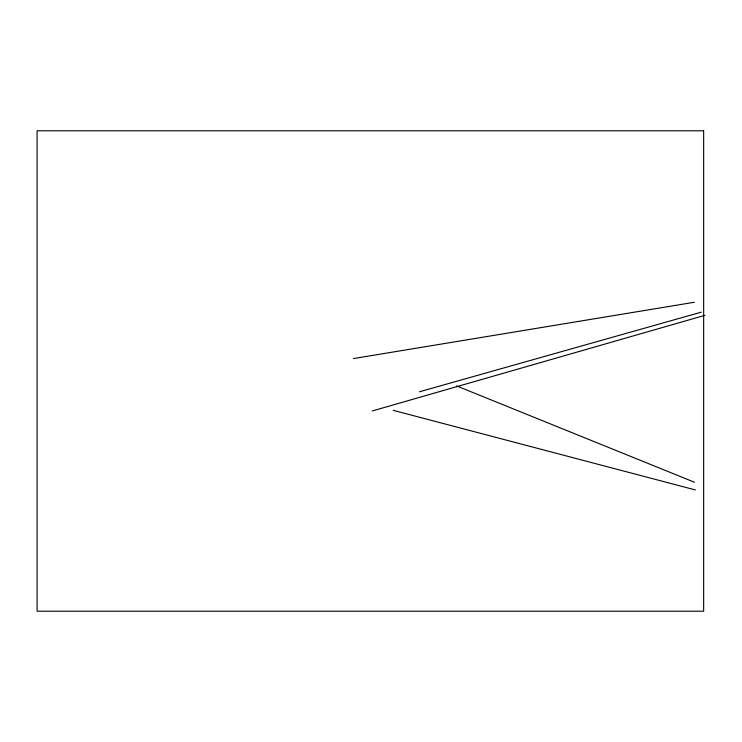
<?xml version="1.0" encoding="UTF-8"?>
<svg xmlns="http://www.w3.org/2000/svg" width="742" height="742" viewBox="0 0 742 742"><rect width="100%" height="100%" fill="white"/><g stroke="black" fill="none" stroke-linecap="round" stroke-linejoin="round"><path stroke-width="1.11" d="M372.28 410.957L704.9 315.322M419.443 391.776L701.283 312.159M353.35 358.59L694.41 302.263M393.204 410.326L695.402 489.943M456.543 385.896L694.493 482.254M703.657 130.796L37.1 130.796L37.1 611.204L703.657 611.204L703.657 130.796"/></g></svg>
